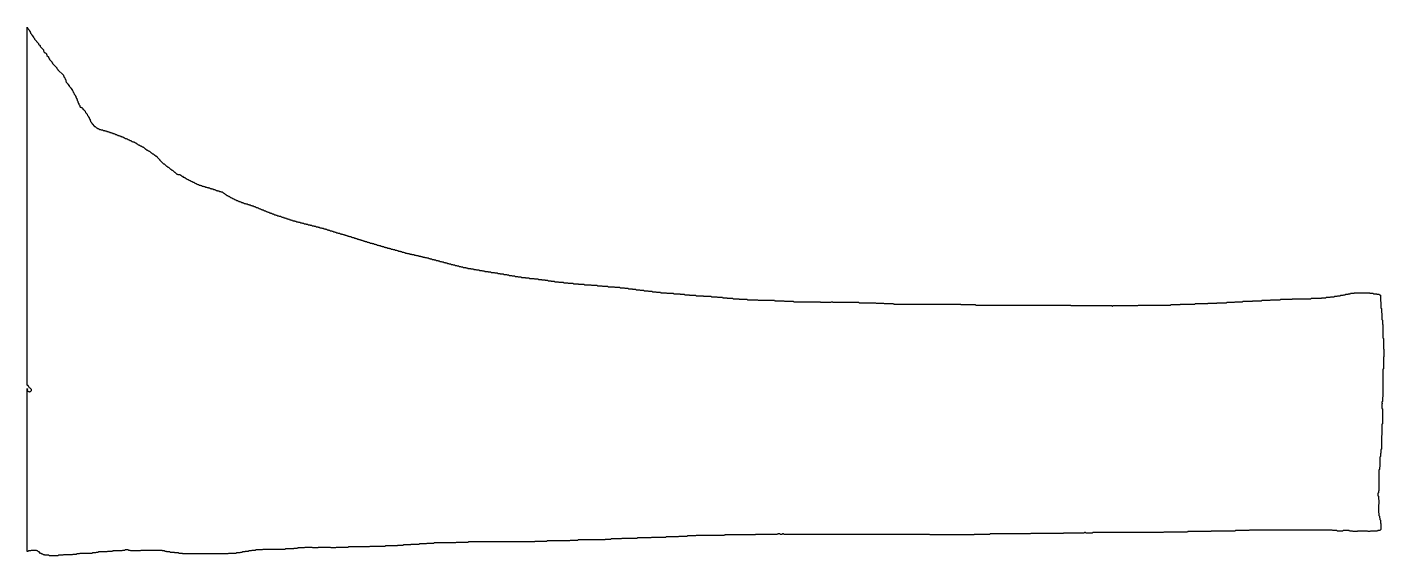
# Model space of a CAD drawing. Header units: metres. Extents: x 0 to 935, y 117 to 481.
import ezdxf

# ---------------------------------------------------------------- set-up
doc = ezdxf.new("R2010")
doc.units = ezdxf.units.M

msp = doc.modelspace()

# ---------------------------------------------------------------- linework, layer by layer
for points in [[(0.68, 120.3), (0, 120.3), (0, 232.4), (0.34, 232.05), (0, 231.71), (0, 231.03), (0.34, 230.69), (0.68, 230.69), (1.03, 230.35), (1.37, 230.35), (1.71, 230), (2.05, 230.35), (2.39, 230.35), (3.08, 231.03), (3.08, 231.71), (2.05, 232.74), (1.71, 232.74), (1.37, 233.08), (1.37, 233.42), (1.03, 233.76), (1.03, 234.1), (0.68, 234.45), (0.34, 234.45), (0, 234.79), (0, 481.2), (0.34, 480.85), (0.34, 480.51), (1.03, 479.83), (1.03, 479.49), (1.71, 478.8), (1.71, 478.46), (2.05, 478.12), (2.05, 477.78), (2.39, 477.44), (2.39, 477.1), (3.08, 476.41), (3.08, 476.07), (3.42, 475.73), (3.42, 475.39), (4.44, 474.36), (4.44, 474.02), (5.13, 473.34), (5.13, 472.99), (6.49, 471.63), (6.49, 471.29), (7.86, 469.92), (7.86, 469.58), (8.89, 468.55), (8.89, 467.87), (11.28, 465.48), (11.28, 464.79), (11.62, 464.45), (11.62, 464.11), (12.3, 463.43), (12.65, 463.43), (13.33, 462.74), (13.33, 462.4), (13.67, 462.06), (13.67, 461.72), (14.7, 460.69), (14.7, 460.35), (15.04, 460.01), (15.04, 459.67), (15.38, 459.32), (15.38, 458.98), (17.09, 457.27), (17.09, 456.93), (17.43, 456.59), (17.43, 456.25), (20.51, 453.17), (20.51, 452.83), (21.19, 452.15), (21.19, 451.81), (24.95, 448.05), (24.95, 447.7), (25.29, 447.36), (25.29, 447.02), (25.97, 446.34), (25.97, 446), (26.32, 445.65), (26.32, 445.31), (26.66, 444.97), (26.66, 443.94), (27, 443.6), (27, 443.26), (28.02, 442.24), (28.02, 441.89), (29.05, 440.87), (29.05, 440.53), (30.07, 439.5), (30.07, 439.16), (31.1, 438.13), (31.1, 437.79), (31.44, 437.45), (31.44, 437.11), (31.78, 436.77), (31.78, 436.43), (32.13, 436.08), (32.13, 435.74), (32.47, 435.4), (32.47, 435.06), (33.15, 434.38), (33.15, 434.03), (33.49, 433.69), (33.49, 433.01), (33.83, 432.67), (33.83, 432.33), (34.18, 431.98), (34.18, 431.64), (34.52, 431.3), (34.52, 430.62), (34.86, 430.27), (34.86, 429.59), (35.2, 429.25), (35.2, 428.91), (35.54, 428.57), (35.54, 427.88), (36.23, 427.2), (36.23, 426.52), (36.57, 426.17), (36.91, 426.17), (37.25, 425.83), (37.59, 425.83), (38.28, 425.15), (38.28, 424.81), (38.62, 424.46), (38.96, 424.46), (39.99, 423.44), (39.99, 423.1), (40.33, 422.76), (40.33, 422.41), (41.35, 421.39), (41.35, 421.05), (41.69, 420.71), (41.69, 420.36), (42.38, 419.68), (42.38, 419.34), (42.72, 419), (42.72, 418.65), (43.06, 418.31), (43.06, 417.97), (43.4, 417.63), (43.4, 416.95), (43.75, 416.6), (43.75, 416.26), (44.43, 415.58), (44.43, 415.24), (44.77, 414.9), (44.77, 414.55), (46.48, 412.84), (46.82, 412.84), (47.85, 411.82), (48.19, 411.82), (48.53, 411.48), (48.87, 411.48), (49.21, 411.14), (49.56, 411.14), (49.9, 410.79), (50.58, 410.79), (50.92, 410.45), (51.95, 410.45), (52.29, 410.11), (53.31, 410.11), (53.66, 409.77), (54.68, 409.77), (55.02, 409.43), (55.71, 409.43), (56.05, 409.09), (56.73, 409.09), (57.07, 408.74), (57.76, 408.74), (58.1, 408.4), (58.78, 408.4), (59.12, 408.06), (59.81, 408.06), (60.15, 407.72), (60.49, 407.72), (60.83, 407.38), (61.52, 407.38), (61.86, 407.03), (62.2, 407.03), (62.54, 406.69), (63.23, 406.69), (63.57, 406.35), (64.25, 406.35), (64.59, 406.01), (64.93, 406.01), (65.28, 405.67), (65.96, 405.67), (66.3, 405.33), (66.64, 405.33), (66.98, 404.98), (67.33, 404.98), (67.67, 404.64), (68.35, 404.64), (68.69, 404.3), (69.04, 404.3), (69.38, 403.96), (69.72, 403.96), (70.06, 403.62), (70.4, 403.62), (70.74, 403.28), (71.43, 403.28), (72.11, 402.59), (72.45, 402.59), (72.79, 402.25), (73.48, 402.25), (73.82, 401.91), (74.16, 401.91), (74.5, 401.57), (74.85, 401.57), (75.53, 400.88), (75.87, 400.88), (76.55, 400.2), (76.9, 400.2), (77.24, 399.86), (77.58, 399.86), (77.92, 399.52), (78.26, 399.52), (78.6, 399.17), (78.95, 399.17), (79.29, 398.83), (79.63, 398.83), (79.97, 398.49), (80.31, 398.49), (81.34, 397.47), (81.68, 397.47), (82.71, 396.44), (83.05, 396.44), (83.39, 396.1), (83.73, 396.1), (84.07, 395.76), (84.41, 395.76), (85.44, 394.73), (85.78, 394.73), (86.47, 394.05), (86.81, 394.05), (87.49, 393.36), (87.83, 393.36), (88.86, 392.34), (89.2, 392.34), (89.54, 392), (89.54, 391.66), (90.91, 390.29), (91.25, 390.29), (91.25, 389.95), (93.98, 387.21), (94.33, 387.21), (96.03, 385.5), (96.38, 385.5), (97.06, 384.82), (97.4, 384.82), (98.77, 383.45), (99.11, 383.45), (99.79, 382.77), (100.14, 382.77), (101.5, 381.4), (101.84, 381.4), (103.21, 380.04), (103.55, 380.04), (103.89, 379.69), (105.26, 379.69), (105.6, 379.35), (105.95, 379.35), (106.63, 378.67), (106.97, 378.67), (107.65, 377.99), (108, 377.99), (108.34, 377.64), (108.68, 377.64), (109.36, 376.96), (109.7, 376.96), (110.05, 376.62), (110.39, 376.62), (110.73, 376.28), (111.07, 376.28), (111.41, 375.93), (111.76, 375.93), (112.1, 375.59), (112.44, 375.59), (112.78, 375.25), (113.12, 375.25), (113.46, 374.91), (113.81, 374.91), (114.15, 374.57), (114.83, 374.57), (115.51, 373.88), (115.86, 373.88), (116.2, 373.54), (116.54, 373.54), (116.88, 373.2), (117.22, 373.2), (117.57, 372.86), (118.25, 372.86), (118.59, 372.52), (119.27, 372.52), (119.62, 372.18), (120.3, 372.18), (120.64, 371.83), (121.32, 371.83), (121.67, 371.49), (122.69, 371.49), (123.03, 371.15), (123.72, 371.15), (124.06, 370.81), (124.74, 370.81)], [(124.74, 370.81), (125.08, 370.47), (125.77, 370.47), (126.11, 370.12), (126.79, 370.12), (127.13, 369.78), (128.16, 369.78), (128.5, 369.44), (129.18, 369.44), (129.53, 369.1), (129.87, 369.1), (130.21, 368.76), (130.89, 368.76), (131.24, 368.42), (132.26, 368.42), (132.6, 368.07), (133.29, 368.07), (133.63, 367.73), (134.31, 367.73), (134.99, 367.05), (135.34, 367.05), (135.68, 366.71), (136.02, 366.71), (136.7, 366.02), (137.05, 366.02), (137.73, 365.34), (138.07, 365.34), (138.41, 365), (138.75, 365), (139.1, 364.66), (139.44, 364.66), (140.12, 363.97), (140.46, 363.97), (140.8, 363.63), (141.15, 363.63), (141.49, 363.29), (141.83, 363.29), (142.17, 362.95), (142.51, 362.95), (142.86, 362.61), (143.2, 362.61), (143.54, 362.26), (143.88, 362.26), (144.22, 361.92), (144.91, 361.92), (145.25, 361.58), (145.59, 361.58), (145.93, 361.24), (146.61, 361.24), (146.96, 360.9), (147.3, 360.9), (147.64, 360.56), (148.32, 360.56), (148.67, 360.21), (149.35, 360.21), (149.69, 359.87), (150.37, 359.87), (150.72, 359.53), (151.74, 359.53), (152.08, 359.19), (152.77, 359.19), (153.11, 358.85), (153.79, 358.85), (154.13, 358.51), (154.82, 358.51), (155.16, 358.16), (155.84, 358.16), (156.18, 357.82), (156.87, 357.82), (157.21, 357.48), (157.55, 357.48), (157.89, 357.14), (158.58, 357.14), (158.92, 356.8), (159.26, 356.8), (159.6, 356.45), (159.94, 356.45), (160.28, 356.11), (160.97, 356.11), (161.31, 355.77), (161.65, 355.77), (161.99, 355.43), (162.68, 355.43), (163.02, 355.09), (163.36, 355.09), (163.7, 354.75), (164.39, 354.75), (164.73, 354.4), (165.07, 354.4), (165.41, 354.06), (165.75, 354.06), (166.09, 353.72), (166.78, 353.72), (167.12, 353.38), (167.46, 353.38), (167.8, 353.04), (168.49, 353.04), (168.83, 352.7), (169.51, 352.7), (169.85, 352.35), (170.2, 352.35), (170.54, 352.01), (171.22, 352.01), (171.56, 351.67), (172.25, 351.67), (172.59, 351.33), (173.27, 351.33), (173.61, 350.99), (174.64, 350.99), (174.98, 350.64), (175.32, 350.64), (175.66, 350.3), (176.69, 350.3), (177.03, 349.96), (177.71, 349.96), (178.06, 349.62), (178.74, 349.62), (179.08, 349.28), (179.77, 349.28), (180.11, 348.94), (180.79, 348.94), (181.13, 348.59), (181.82, 348.59), (182.16, 348.25), (182.84, 348.25), (183.18, 347.91), (184.21, 347.91), (184.55, 347.57), (185.23, 347.57), (185.58, 347.23), (186.6, 347.23), (186.94, 346.89), (187.97, 346.89), (188.31, 346.54), (189.33, 346.54), (189.68, 346.2), (190.7, 346.2), (191.04, 345.86), (192.07, 345.86), (192.41, 345.52), (193.44, 345.52), (193.78, 345.18), (194.8, 345.18), (195.14, 344.83), (196.17, 344.83), (196.51, 344.49), (197.54, 344.49), (197.88, 344.15), (198.9, 344.15), (199.25, 343.81), (200.27, 343.81), (200.61, 343.47), (201.3, 343.47), (201.64, 343.13), (202.66, 343.13), (203, 342.78), (204.03, 342.78), (204.37, 342.44), (205.4, 342.44), (205.74, 342.1), (206.42, 342.1), (206.76, 341.76), (207.45, 341.76), (207.79, 341.42), (208.47, 341.42), (208.81, 341.08), (209.84, 341.08), (210.18, 340.73), (210.87, 340.73), (211.21, 340.39), (211.89, 340.39), (212.23, 340.05), (212.92, 340.05), (213.26, 339.71), (213.94, 339.71), (214.28, 339.37), (215.31, 339.37), (215.65, 339.02), (216.33, 339.02), (216.68, 338.68), (217.36, 338.68), (217.7, 338.34), (218.73, 338.34), (219.07, 338), (219.75, 338), (220.09, 337.66), (220.78, 337.66), (221.12, 337.32), (221.8, 337.32), (222.14, 336.97), (223.17, 336.97), (223.51, 336.63), (223.85, 336.63), (224.19, 336.29), (225.22, 336.29), (225.56, 335.95), (226.24, 335.95), (226.59, 335.61), (227.27, 335.61), (227.61, 335.27), (228.29, 335.27), (228.64, 334.92), (229.66, 334.92), (230, 334.58), (230.69, 334.58), (231.03, 334.24), (231.71, 334.24), (232.05, 333.9), (232.74, 333.9), (233.08, 333.56), (234.1, 333.56), (234.45, 333.21), (235.13, 333.21), (235.47, 332.87), (236.16, 332.87), (236.5, 332.53), (237.52, 332.53), (237.86, 332.19), (238.89, 332.19), (239.23, 331.85), (239.91, 331.85), (240.26, 331.51), (240.94, 331.51), (241.28, 331.16), (241.97, 331.16), (242.31, 330.82), (243.33, 330.82), (243.67, 330.48), (244.36, 330.48), (244.7, 330.14), (245.72, 330.14), (246.07, 329.8), (246.75, 329.8), (247.09, 329.46), (248.12, 329.46), (248.46, 329.11), (249.48, 329.11), (249.83, 328.77), (250.51, 328.77), (250.85, 328.43), (251.88, 328.43), (252.22, 328.09), (253.24, 328.09), (253.59, 327.75), (254.61, 327.75), (254.95, 327.41), (255.64, 327.41), (255.98, 327.06), (257, 327.06), (257.34, 326.72), (258.03, 326.72), (258.37, 326.38), (259.4, 326.38), (259.74, 326.04), (260.42, 326.04), (260.76, 325.7), (261.79, 325.7), (262.13, 325.35), (263.5, 325.35), (263.84, 325.01), (264.86, 325.01), (265.2, 324.67), (266.57, 324.67), (266.91, 324.33), (267.94, 324.33), (268.28, 323.99), (269.65, 323.99), (269.99, 323.65), (271.01, 323.65), (271.36, 323.3), (272.38, 323.3), (272.72, 322.96), (273.75, 322.96), (274.09, 322.62), (275.12, 322.62), (275.46, 322.28), (276.48, 322.28), (276.82, 321.94), (277.51, 321.94), (277.85, 321.6), (278.88, 321.6), (279.22, 321.25), (280.24, 321.25), (280.58, 320.91), (281.61, 320.91), (281.95, 320.57), (282.98, 320.57), (283.32, 320.23), (284, 320.23), (284.34, 319.89), (285.37, 319.89), (285.71, 319.54), (286.74, 319.54), (287.08, 319.2), (288.1, 319.2), (288.44, 318.86), (289.47, 318.86), (289.81, 318.52), (290.5, 318.52), (290.84, 318.18), (291.86, 318.18), (292.2, 317.84), (293.23, 317.84), (293.57, 317.49), (294.6, 317.49), (294.94, 317.15), (295.96, 317.15), (296.31, 316.81), (297.33, 316.81), (297.67, 316.47), (298.7, 316.47), (299.04, 316.13), (300.06, 316.13), (300.41, 315.79), (302.11, 315.79), (302.46, 315.44), (303.48, 315.44), (303.82, 315.1), (305.53, 315.1), (305.87, 314.76), (307.58, 314.76), (307.92, 314.42), (309.29, 314.42), (309.63, 314.08), (311.34, 314.08), (311.68, 313.73), (313.39, 313.73), (313.73, 313.39), (315.1, 313.39), (315.44, 313.05), (317.49, 313.05), (317.84, 312.71), (319.54, 312.71), (319.89, 312.37), (321.94, 312.37), (322.28, 312.03), (323.99, 312.03), (324.33, 311.68), (325.7, 311.68), (326.04, 311.34), (328.09, 311.34), (328.43, 311), (330.48, 311), (330.82, 310.66), (331.85, 310.66), (332.19, 310.32), (333.9, 310.32), (334.24, 309.98), (335.95, 309.98), (336.29, 309.63), (338, 309.63), (338.34, 309.29), (340.39, 309.29), (340.73, 308.95), (343.13, 308.95), (343.47, 308.61), (345.86, 308.61), (346.2, 308.27), (349.28, 308.27), (349.62, 307.92), (352.01, 307.92), (352.35, 307.58), (354.4, 307.58), (354.75, 307.24), (356.8, 307.24), (357.14, 306.9), (358.85, 306.9), (359.19, 306.56), (360.9, 306.56), (361.24, 306.22), (363.29, 306.22), (363.63, 305.87), (366.02, 305.87), (366.37, 305.53), (369.44, 305.53), (369.78, 305.19), (372.52, 305.19), (372.86, 304.85), (376.28, 304.85), (376.62, 304.51), (379.69, 304.51), (380.04, 304.17), (383.8, 304.17), (384.14, 303.82), (388.58, 303.82), (388.92, 303.48), (392.68, 303.48), (393.02, 303.14), (396.1, 303.14), (396.44, 302.8), (400.2, 302.8), (400.54, 302.46), (404.64, 302.46), (404.98, 302.11), (408.4, 302.11), (408.74, 301.77), (411.48, 301.77), (411.82, 301.43), (414.21, 301.43), (414.55, 301.09), (416.95, 301.09), (417.29, 300.75), (419.34, 300.75), (419.68, 300.41), (422.07, 300.41), (422.41, 300.06), (424.81, 300.06), (425.15, 299.72), (427.88, 299.72), (428.22, 299.38), (430.62, 299.38), (430.96, 299.04), (433.35, 299.04), (433.69, 298.7), (436.43, 298.7), (436.77, 298.36), (440.53, 298.36), (440.87, 298.01), (445.31, 298.01), (445.65, 297.67), (449.75, 297.67), (450.1, 297.33), (452.83, 297.33), (453.17, 296.99), (456.25, 296.99), (456.59, 296.65), (460.69, 296.65), (461.03, 296.31), (465.82, 296.31), (466.16, 295.96), (471.29, 295.96), (471.63, 295.62), (475.39, 295.62), (475.73, 295.28), (479.15, 295.28), (479.49, 294.94), (482.22, 294.94), (482.56, 294.6), (486.32, 294.6), (486.66, 294.25), (490.42, 294.25), (490.77, 293.91), (496.23, 293.91), (496.58, 293.57), (503.41, 293.57), (503.75, 293.23), (515.03, 293.23), (515.37, 292.89), (521.52, 292.89), (521.87, 292.55), (528.02, 292.55), (528.36, 292.2), (546.47, 292.2), (546.81, 291.86), (553.99, 291.86), (554.33, 292.2), (555.02, 292.2), (555.36, 291.86), (573.13, 291.86), (573.47, 291.52), (584.75, 291.52), (585.09, 291.18), (590.22, 291.18), (590.56, 290.84), (597.05, 290.84), (597.39, 290.5), (643.19, 290.5), (643.53, 290.15), (653.44, 290.15), (653.78, 289.81), (719.06, 289.81), (719.4, 289.47), (747.43, 289.47), (747.77, 289.13), (748.11, 289.13), (748.45, 289.47), (765.54, 289.47), (765.88, 289.81), (788.1, 289.81), (788.44, 290.15), (794.59, 290.15), (794.93, 290.5), (804.84, 290.5), (805.18, 290.84), (813.73, 290.84), (814.07, 291.18), (819.88, 291.18), (820.22, 291.52), (826.71, 291.52), (827.06, 291.86), (832.18, 291.86), (832.52, 292.2), (837.65, 292.2), (837.99, 292.55), (844.49, 292.55), (844.83, 292.89), (850.64, 292.89), (850.98, 293.23), (856.79, 293.23), (857.13, 293.57), (863.62, 293.57), (863.97, 293.91), (871.83, 293.91), (872.17, 294.25), (884.81, 294.25), (885.16, 294.6), (891.99, 294.6), (892.33, 294.94), (895.07, 294.94), (895.41, 295.28), (898.14, 295.28), (898.48, 295.62), (900.88, 295.62), (901.22, 295.96), (902.93, 295.96), (903.27, 296.31), (904.98, 296.31), (905.32, 296.65), (907.03, 296.65), (907.37, 296.99), (908.4, 296.99), (908.74, 297.33), (910.45, 297.33), (910.79, 297.67), (911.81, 297.67), (912.15, 298.01), (914.55, 298.01), (914.89, 298.36), (925.14, 298.36), (925.48, 298.01), (927.53, 298.01), (927.88, 297.67), (929.93, 297.67), (930.27, 297.33), (931.63, 297.33), (931.98, 296.99), (932.32, 296.99), (932.66, 296.65), (932.66, 292.55), (933, 292.2), (933, 287.76), (933.34, 287.42), (933.34, 284.69), (933.69, 284.34), (933.69, 279.9), (934.03, 279.56), (934.03, 276.82), (934.37, 276.48), (934.37, 267.26), (934.71, 266.91), (934.71, 259.74), (935.05, 259.4), (935.05, 254.27), (934.71, 253.93), (934.71, 246.07), (934.37, 245.72), (934.37, 226.59), (934.03, 226.24), (934.03, 223.51), (933.69, 223.17), (933.69, 222.49), (934.03, 222.14), (933.69, 221.8), (933.69, 218.73), (934.03, 218.38), (934.03, 208.13), (933.69, 207.79), (933.69, 200.27), (933.34, 199.93), (933.34, 190.7), (933, 190.36), (933, 187.97), (932.66, 187.63), (932.66, 185.58), (932.32, 185.23), (932.32, 178.4), (931.98, 178.06), (931.98, 176.69), (931.63, 176.35), (931.63, 161.99), (931.29, 161.65), (931.29, 160.63), (930.95, 160.28), (930.95, 158.58), (931.29, 158.23), (931.29, 156.18), (931.63, 155.84), (931.63, 152.77), (931.29, 152.42), (931.29, 146.96), (931.63, 146.61), (931.63, 144.91), (931.98, 144.56), (931.98, 143.54), (932.32, 143.2), (932.32, 142.17), (932.66, 141.83), (932.66, 139.78), (933, 139.44), (933, 135.34), (932.32, 134.65), (930.95, 134.65), (930.61, 134.31), (925.82, 134.31), (925.48, 133.97), (924.12, 133.97), (923.77, 134.31), (916.94, 134.31), (916.6, 133.97), (913.86, 133.97), (913.52, 134.31), (911.47, 134.31), (911.13, 134.65), (907.03, 134.65), (906.69, 134.31), (902.93, 134.31), (902.59, 134.65), (899.85, 134.65), (899.51, 134.99), (842.44, 134.99), (842.09, 134.65), (832.87, 134.65), (832.52, 134.31), (816.12, 134.31), (815.78, 133.97), (800.06, 133.97), (799.72, 133.63), (783.31, 133.63), (782.97, 133.29), (734.44, 133.29), (734.1, 132.94), (729.66, 132.94), (729.31, 133.29), (728.63, 133.29), (728.29, 132.94), (714.28, 132.94), (713.93, 132.6), (691.72, 132.6), (691.38, 132.26), (663.7, 132.26), (663.35, 131.92), (652.76, 131.92), (652.42, 131.58), (622.34, 131.58), (622, 131.92), (521.52, 131.92), (521.18, 132.26), (520.5, 132.26), (520.16, 131.92), (519.13, 131.92), (518.79, 132.26), (517.42, 132.26), (517.08, 131.92), (502.04, 131.92), (501.7, 131.58), (480.85, 131.58), (480.51, 131.24), (461.03, 131.24), (460.69, 130.89), (455.22, 130.89), (454.88, 130.55), (449.07, 130.55), (448.73, 130.21), (440.53, 130.21), (440.19, 129.87), (430.27, 129.87), (429.93, 129.53), (420.71, 129.53), (420.36, 129.18), (409.77, 129.18), (409.43, 128.84), (402.59, 128.84), (402.25, 128.5), (398.49, 128.5), (398.15, 128.16), (379.69, 128.16), (379.35, 127.82), (374.23, 127.82), (373.88, 127.48), (358.51, 127.48), (358.16, 127.13), (349.96, 127.13), (349.62, 126.79), (304.17, 126.79), (303.82, 126.45), (295.62, 126.45), (295.28, 126.11), (280.58, 126.11), (280.24, 125.77), (275.46, 125.77), (275.12, 125.43), (270.33, 125.43), (269.99, 125.08), (264.52, 125.08), (264.18, 124.74), (259.4, 124.74), (259.05, 124.4), (255.29, 124.4), (254.95, 124.06), (247.09, 124.06), (246.75, 123.72), (236.16, 123.72), (235.81, 123.37), (221.46, 123.37), (221.12, 123.03), (212.92, 123.03), (212.57, 122.69), (209.5, 122.69), (209.16, 123.03), (200.61, 123.03), (200.27, 122.69), (196.85, 122.69), (196.51, 123.03), (191.39, 123.03), (191.04, 122.69), (186.6, 122.69), (186.26, 122.35), (183.87, 122.35), (183.52, 122.01), (178.06, 122.01), (177.71, 121.67), (162.34, 121.67), (161.99, 121.32), (157.55, 121.32), (157.21, 120.98), (154.82, 120.98), (154.48, 120.64), (152.77, 120.64), (152.42, 120.3), (150.37, 120.3), (150.03, 119.96), (148.32, 119.96), (147.98, 119.62), (146.96, 119.62), (146.61, 119.27), (144.22, 119.27), (143.88, 118.93), (138.75, 118.93), (138.41, 118.59), (107.31, 118.59), (106.97, 118.93), (104.58, 118.93), (104.24, 119.27), (101.84, 119.27), (101.5, 119.62), (98.77, 119.62), (98.43, 119.96), (96.38, 119.96), (96.03, 120.3), (95.01, 120.3), (94.67, 120.64), (93.3, 120.64), (92.96, 120.98), (78.26, 120.98), (77.92, 120.64), (71.43, 120.64), (71.09, 120.98), (70.06, 120.98), (69.72, 121.32), (67.67, 121.32), (67.33, 120.98), (65.62, 120.98), (65.28, 120.64), (59.12, 120.64), (58.78, 120.3), (55.36, 120.3), (55.02, 119.96), (49.21, 119.96), (48.87, 119.62), (47.5, 119.62), (47.16, 119.27), (45.11, 119.27), (44.77, 118.93), (36.23, 118.93), (35.88, 118.59), (34.18, 118.59), (33.83, 118.25), (31.44, 118.25), (31.1, 117.91), (24.95, 117.91), (24.61, 117.57), (21.53, 117.57), (21.19, 117.22), (15.38, 117.22), (15.04, 117.57), (12.3, 117.57), (11.96, 117.91), (11.28, 117.91), (10.94, 118.25), (10.59, 118.25), (10.25, 118.59), (9.91, 118.59), (9.57, 118.93), (9.23, 118.93), (8.2, 119.96), (7.86, 119.96), (7.18, 120.64), (6.84, 120.64), (6.49, 120.98), (2.73, 120.98), (2.39, 120.64), (1.03, 120.64), (0.68, 120.3)]]:
    msp.add_lwpolyline(points)

doc.saveas('drawing.dxf')
